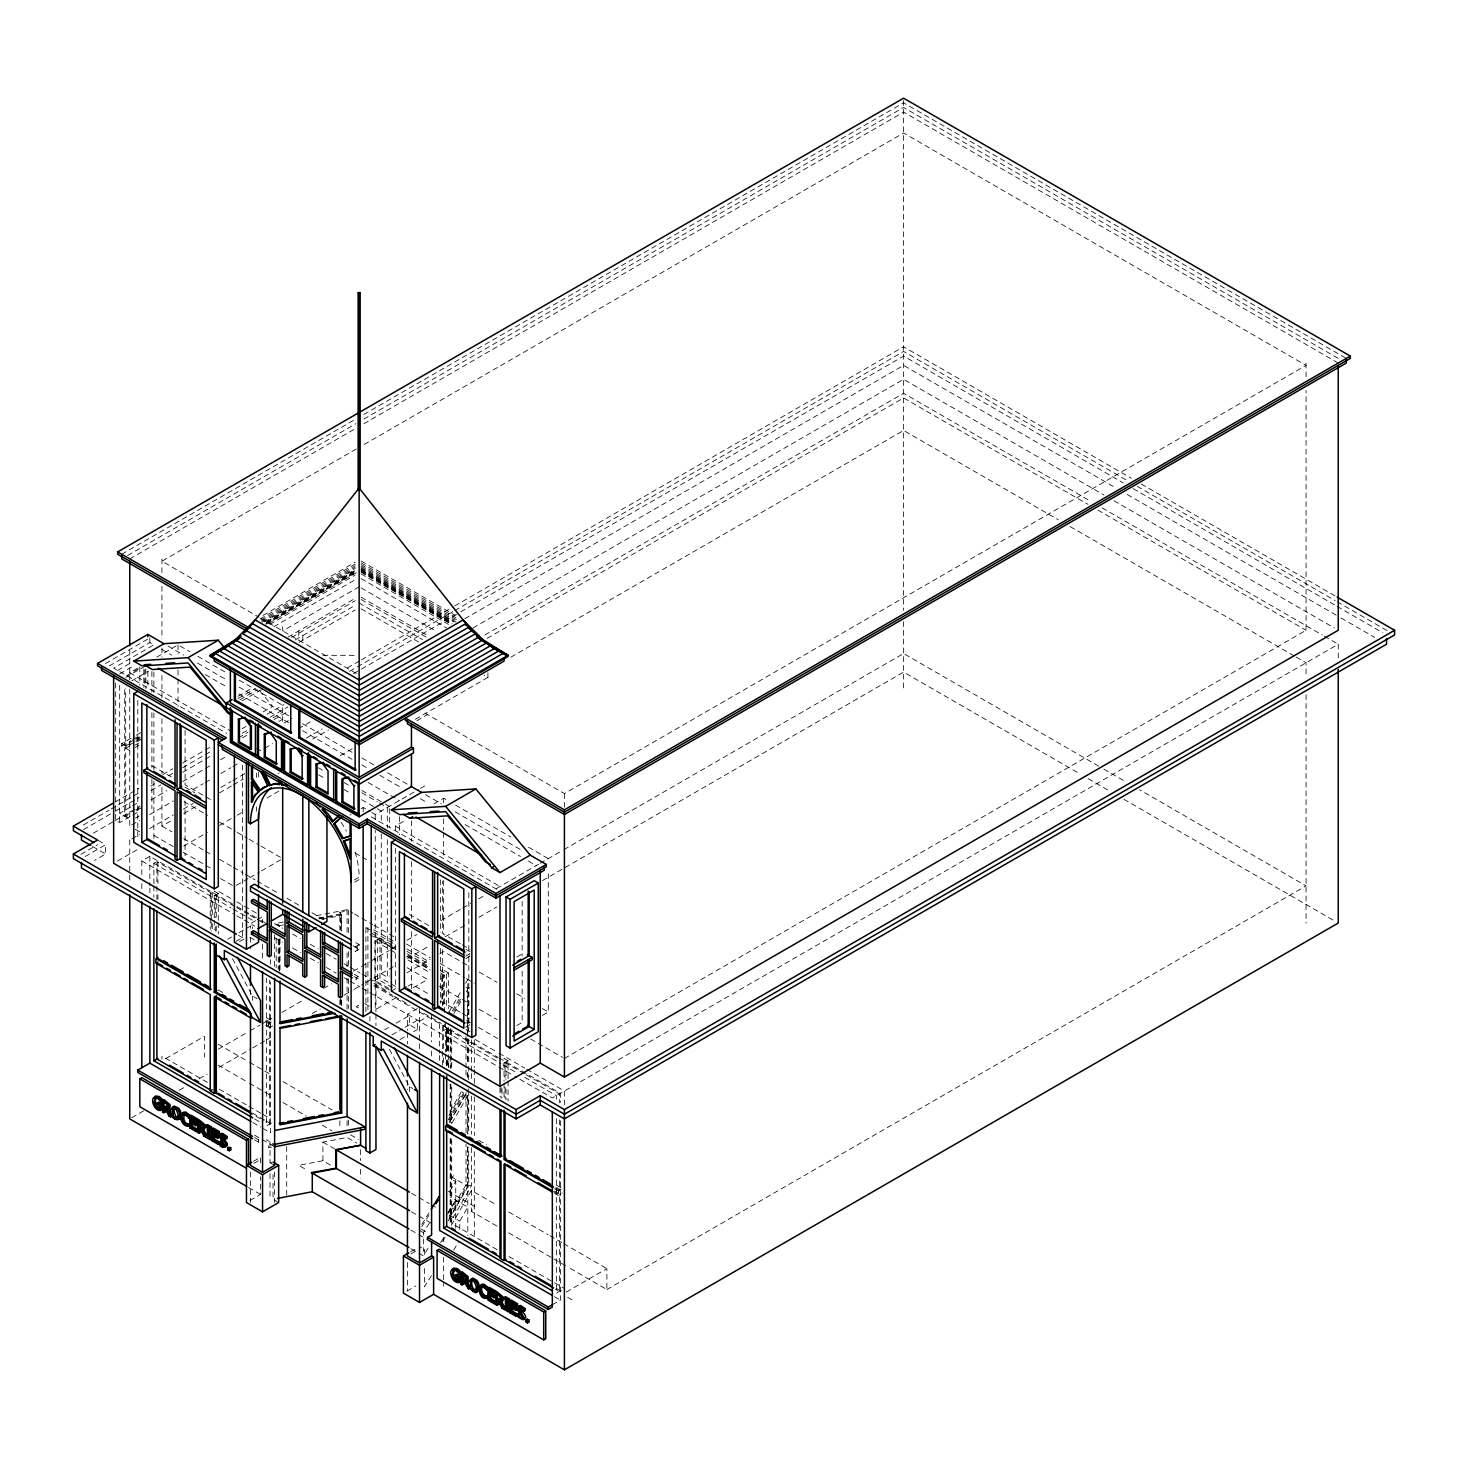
<?xml version="1.0" encoding="UTF-8"?>
<svg xmlns="http://www.w3.org/2000/svg" width="1468" height="1468" viewBox="0 0 1468 1468"><rect width="100%" height="100%" fill="white"/><g stroke="black" fill="none" stroke-linecap="round" stroke-linejoin="round"><path stroke-width="0.75" stroke-dasharray="5 3.75" d="M449.153 1011.782L460.126 992.772M465.613 983.266L467.815 979.468L467.815 1036.28M452.309 1010.957L460.31 997.121M453.667 1011.213L460.512 999.359M453.869 1013.452L460.713 1001.598M466.42 991.707L468.714 987.744L468.714 1030.352M450.034 1111.331L461.447 1091.568M449.098 1115.552L462.787 1091.825M448.162 1119.772L464.145 1092.082M449.098 1120.194L463.943 1094.504M449.3 1122.433L468.714 1088.834M465.705 1094.577L450.859 1120.286L450.859 1084.412M451.997 1122.965L467.98 1095.275L467.815 1133.993M425.555 1252.498L429.573 1245.525M447.685 1214.146L455.741 1200.2L447.098 1213.816M450.034 1212.421L466.017 1184.731L466.017 1144.379M449.098 1216.623L467.356 1184.988L467.356 1146.875M449.153 1218.587L467.815 1186.272L451.3 1176.73L451.3 1179.061L455.741 1181.612L449.74 1191.062M448.162 1220.844L468.714 1185.263L468.714 1147.132M471.411 1147.646L471.411 1185.777L450.859 1221.358L450.859 1138.397M451.3 1225.266L471.411 1190.42L496.936 1205.155M442.657 1241.451L445.666 1236.221M459.759 1229.377L459.759 1221.119L467.815 1207.173L450.236 1197.026M496.936 1226.074L471.411 1211.339L474.329 1206.292L448.401 1191.319M453.722 1250.167L458.75 1241.451M421.867 1224.294L428.931 1212.88M421.867 1226.606L428.931 1215.192M451.3 1179.061L453.465 1175.666M429.353 1223.174L423.353 1232.625L423.353 1251.213L424.435 1249.525L419.518 1246.681M440.62 1242.607L443.868 1237.506M431.445 1275.637L424.435 1286.702L424.435 1267.012M121.697 554.243L355.862 419.041M363.807 414.471L903.591 102.815L1346.303 358.412M127.643 555.454L355.862 423.702M363.807 419.114L903.591 107.458L1340.357 359.623M129.753 558.886L355.953 428.289M363.881 423.72L903.591 112.118L1338.247 363.055M356.284 449.024L161.939 561.216L259.12 617.312M364.211 444.437L903.591 133.019L1306.061 365.385L564.409 793.582L423.61 712.292M105.439 663.554L147.938 639.002M109.293 665.958L149.864 642.544L153.883 644.874L113.642 668.105L226.586 733.303M117.532 670.509L132.56 661.829M119.679 673.904L134.707 665.243M137.478 668.289L129.753 672.748L232.403 732.018M156.782 657.132L176.105 645.975M126.542 675.757L139.35 668.362M125.716 677.39L145.846 665.775L145.846 688.62M131.753 680.877L148.213 671.371M263.029 615.422L355.219 562.189M260.185 618.927L355.183 564.079M260.955 620.175L355.219 565.749M261.543 621.313L355.238 567.217M262.277 622.175L355.201 568.538M264.405 621.9L355.201 569.492M266.699 621.606L355.219 570.501M266.772 622.267L355.219 571.199M265.836 623.221L355.219 571.694M266.148 623.368L355.201 571.969M265.836 624.377L355.183 572.795M268.644 623.331L359.146 571.089M269.837 624.395L355.183 575.107M273.8 626.763L355.183 579.768M359.146 586.778L282.682 630.928L282.682 626.267M288.04 637.112L355.256 598.32M291.618 637.369L355.256 600.651M295.196 639.956L355.256 605.275M129.753 750.588L121.697 745.946L121.697 743.615L134.505 736.22M136.322 735.174L141.827 732M299.142 642.323L355.256 609.936M121.697 745.946L130.835 740.661M132.671 739.597L139.992 735.376M133.863 740.074L124.707 745.359L124.707 688.235M135.698 739.028L139.35 736.918M129.386 743.836L125.716 745.946L125.716 688.822M136.689 739.597L140.359 737.486M133.863 742.404L124.707 747.689L124.707 816.226L133.863 810.96M135.698 741.34L143.002 737.12M129.386 746.148L125.716 748.258L125.716 816.814L129.386 814.703M136.689 741.927L144.011 737.707M135.239 745.102L138.891 742.991M135.239 747.414L138.891 745.304M237.981 696.236L251.56 688.382M238.11 698.474L255.542 688.419M239.926 699.759L257.377 689.685M241.981 700.897L261.359 689.703M263.194 711.888L272.626 706.438L259.744 690.749M115.11 802.023L138.946 788.261M162.783 774.498L172.71 768.773M182.638 763.048L210.438 746.992M242.11 728.697L246.184 726.348M267.231 714.2L283.93 704.567M347.494 667.867L359.403 660.985M361.385 659.848L452.75 607.091M454.731 605.954L903.591 346.797L1131.277 478.256M83.327 825.016L109.146 810.116M111.128 808.96L138.946 792.922M150.855 786.041L154.837 783.747M168.728 775.71L172.71 773.416M182.638 767.691L210.438 751.634M242.22 733.284L248.184 729.853M270.02 717.228L287.893 706.915M349.476 671.371L355.421 667.922M357.421 666.784L452.75 611.734M454.731 610.596L903.591 351.439L1127.296 480.586M238.403 737.817L248.037 732.257M273.048 717.797L282.682 712.255M83.437 829.604L113.219 812.41M115.201 811.272L139.038 797.509M150.947 790.628L160.893 784.903M182.729 772.278L210.53 756.222M242.312 737.89L248.257 734.44M274.076 719.54L287.985 711.521M353.513 673.684L359.476 670.234M361.458 669.096L458.768 612.908M460.75 611.771L903.591 356.1L1123.295 482.935M130.652 806.996L119.679 813.327L130.028 819.309M132.487 805.932L139.809 801.711M278.865 721.43L282.682 719.228M93.365 833.163L113.219 821.713M115.201 820.557L140.066 806.207M150.947 799.913L166.838 790.757M182.729 781.582L210.53 765.525M220.457 759.8L226.421 756.35M284.003 723.1L291.948 718.513M464.714 618.762L903.591 365.385L1115.386 487.651M135.698 809.896L139.35 807.785M136.689 810.483L144.011 806.244M115.66 683.024L115.66 820.3L119.679 822.63L130.946 816.116M132.836 815.034L140.341 810.703M135.423 818.19L139.075 816.08M80.832 854.358L97.549 844.706M131.735 824.961L139.662 820.373M149.589 814.648L173.389 800.904M193.244 789.454L203.153 783.729M205.153 782.572L211.098 779.141M221.026 773.416L230.935 767.691M232.917 766.535L238.88 763.103M264.68 748.203L272.608 743.634M298.408 728.734L312.299 720.715M473.026 627.919L903.591 379.331L1104.064 495.065M85.162 856.486L105.604 844.706L105.604 853.991L94.447 860.431M131.735 838.907L139.662 834.319M149.589 828.594L173.389 814.85M183.317 809.125L193.244 803.4M221.026 787.343L230.935 781.618M232.917 780.481L244.826 773.599M306.335 738.092L322.208 728.935M484.917 634.983L903.591 393.277L1090.155 500.973M161.939 787.288L161.939 826.117L171.848 820.392M183.757 813.511L195.648 806.648M219.448 792.904L231.357 786.041M233.339 784.885L243.248 779.159M312.647 739.101L328.52 729.945M487.156 638.341L903.591 397.92L1087.971 504.368M117.477 861.074L138.561 848.908M278.131 773.526L279.122 772.939M141.827 874.598L141.827 860.964L149.864 856.321L235.669 905.866M153.883 883.718L153.883 863.294L157.92 860.964L157.92 883.387M183.647 846.119L207.447 832.374M219.338 825.493L235.21 816.336M237.192 815.199L243.137 811.749M266.937 798.023L278.847 791.142M340.319 755.653L352.228 748.772M510.901 657.169L903.591 430.454L1058.245 519.727M415.389 719.283L487.926 677.39L483.963 675.115M416.839 720.77L427.573 714.567M210.236 915.922L210.236 893.498L212.915 891.938M350.1 815.07L351.091 814.483M361.165 808.684L363.165 807.51L370.064 811.492M218.292 920.399L218.292 893.498L214.255 895.81L210.236 893.498M236.311 885.406L247.908 878.708M249.835 877.607L259.506 872.029M261.432 870.909L280.755 859.753M371.789 812.501L375.239 814.483L418.619 789.435M420.417 788.408L427.573 784.279M395.369 830.686L395.369 826.099L405.021 820.52M433.996 803.803L443.666 798.225L447.612 800.5M255.652 920.711L250.477 923.702L250.477 928.253M257.377 919.72L262.552 916.729L262.552 922.711M227.705 939.171L231.522 936.969M239.156 932.565L252.496 924.858L252.496 928.583M235.999 941.355L242.44 937.648L242.44 765.158M239.578 941.612L244.716 938.658M354.32 880.011L359.146 877.222A71.143 41.067 60 0 0 353.953 848.522M354.724 882.103L359.55 879.314M365.899 1011.819L365.899 927.592L367.899 926.436L367.899 1009.709M359.146 944.603L355.128 946.933L355.128 951.576L359.146 949.264L359.146 944.603L353.219 941.19M165.811 1058.556L204.419 1036.28L204.419 1057.18M388.616 988.349L374.946 980.459L374.946 940.951L379.973 938.052L379.973 977.56L395.589 986.569M218.31 1049.161L248.11 1031.949M250.092 1030.811L260.038 1025.068M262.02 1023.93L271.947 1018.186M281.874 1012.461L303.729 999.836M323.584 988.386L331.529 983.799M353.384 971.174L359.348 967.742M361.33 966.586L369.275 961.999M371.257 960.861L389.148 950.53M391.13 949.392L397.094 945.942M407.021 940.217L416.949 934.474M440.785 920.711L460.64 909.242M462.64 908.105L470.586 903.517M478.531 898.93L484.477 895.48M496.404 888.599L538.646 864.212M540.096 863.386L561.95 850.761M563.932 849.623L903.591 653.517L1101.862 767.984M271.268 1022.058L268.589 1023.618L268.589 1028.261L272.626 1025.93M358.137 976.55L356.137 977.725L356.137 980.037L358.137 978.881L358.137 976.55L354.192 974.293M131.735 1117.735L145.626 1109.716M179.353 1090.247L185.298 1086.815M199.189 1078.796L207.135 1074.209M219.044 1067.328L250.789 1048.996M252.771 1047.858L264.68 1040.977M266.662 1039.839L270.626 1037.546M312.299 1013.489L320.226 1008.901M344.044 995.157L351.971 990.57M353.971 989.432L363.881 983.707M365.862 982.551L371.826 979.119M373.808 977.982L395.773 965.283M407.535 958.494L429.372 945.906M445.244 936.731L465.081 925.28M478.972 917.261L496.826 906.949M542.463 880.598L903.591 672.105L1080.246 774.076M374.946 980.459L379.973 977.56M381.276 833.916L381.276 973.651L387.313 977.137L389.332 975.981M406.966 972.77L430.142 959.393M439.794 953.815L443.666 951.576L469.338 966.403M391.35 991.084L395.369 988.753L395.369 846.706M408.012 986.111L411.462 984.11L429.023 994.258M448.401 972.899L442.363 969.412L440.345 970.587L446.382 974.073L448.401 972.899L448.401 1008.589M465.796 956.219L469.815 953.906L465.925 951.649M396.213 997.561L375.239 1009.672L375.239 830.374M413.26 987.725L427.573 979.468L406.911 967.54M465.796 958.549L469.815 956.219L465.925 953.98M444.382 1012.535L444.382 975.229L440.345 977.56L442.363 978.716M384.671 1029.784L388.488 1027.582M396.103 1023.178L409.462 1015.489L409.462 1024.774L417.499 1029.417L417.499 1020.132L403.608 1028.15M516.846 956.971L524.149 952.75M391.938 1034.885L402.25 1028.94M419.518 1021.288L428.142 1016.315M399.975 1039.546L405.829 1036.169M413.609 1031.674L417.499 1029.417M271.415 1123.057L266.589 1125.846L266.589 978.294M448.492 1027.802L443.666 1030.591L500.992 1063.676M254.57 1137.516L258.533 1139.792L261.212 1138.25M254.57 1139.829L258.533 1142.122L262.552 1139.792L274.516 1146.691L268.479 1147.866L268.479 1145.535L274.516 1144.379L266.277 1139.627M465.503 1027.27L469.815 1024.774L465.925 1022.517M253.505 1161.28L260.552 1157.224L260.552 1165.977M253.927 1163.372L260.827 1159.371M516.663 1025.618L522.149 1022.444L522.149 969.889M542.499 1015.342L548.298 1012.002L548.298 870.084M249.982 1200.494L260.552 1194.401L260.552 1176.896M504.038 1063.107L508.056 1060.795L508.056 1078.723M564.409 1058.465L1306.061 630.267L1306.061 390.506M1338.247 657.921L1338.247 644.213L552.335 1097.972L514.717 1076.264M410.563 1251.837L415.939 1248.754M410.893 1253.984L416.068 1250.993M561.051 1189.355L558.372 1190.915L558.372 1195.558L561.051 1194.016M407.003 1291.088L415.939 1285.931M561.18 1290.354L556.354 1293.143L556.354 1118.341M566.336 1292.042L606.871 1268.627L606.871 1289.546L567.602 1266.866M552.335 1304.777L560.372 1300.116L560.372 1118.322M606.871 1289.546L1306.061 885.865L1139.517 789.729M283.416 922.014L274.626 923.702L282.572 928.29M316.336 915.665L347.072 909.756L353.017 913.188M276.168 924.583L278.223 924.198L280.021 927.299M339.879 930.272L339.879 912.325L348.613 910.637L348.613 933.409M279.122 925.739L283.526 924.895M318.758 918.124L340.778 913.885L340.778 929.574M319.217 918.895L341.218 914.656L341.218 930.363M321.859 919.262L328.465 917.977M330.667 917.555L341.677 915.445L341.677 931.134M330.373 1165.005L322.923 1160.711L322.923 1142.122L347.072 1137.48L356.706 1143.04M270.02 1141.774L270.02 1162.693L273.03 1162.105M322.923 1160.711L298.775 1165.353L307.748 1170.528M322.923 655.315L356.889 655.315M466.017 987.23L469.613 987.927M466.017 1184.731L471.411 1185.777M1141.187 483.963L1335.201 595.99M1137.186 486.312L1335.146 600.596M1337.128 601.733L1388.6 631.46M1133.204 488.642L1335.091 605.201M1337.073 606.357L1382.599 632.635M1127.259 494.514L1339.055 616.799M1341.018 617.936L1374.672 637.351M1113.973 500.79L1334.284 627.974M1102.064 507.855L1322.374 635.057M1324.356 636.194L1338.247 644.213M1097.899 510.093L1306.061 630.267M1070.135 526.59L1294.17 655.939M1296.152 657.077L1306.061 662.802L1306.061 676.454M1103.844 769.122L1125.644 781.71M1088.173 778.664L1110.01 791.27M1123.901 799.289L1334.284 920.766M361.11 561.051L455.263 615.422M361.128 562.941L456.126 617.789M361.11 564.611L457.337 620.175M361.091 566.079L454.805 620.193M361.128 567.382L456.016 622.175M361.128 568.355L453.887 621.9M361.11 569.364L451.594 621.606M361.11 570.061L451.52 622.267M361.128 570.501L451.557 622.781M361.128 570.813L452.144 623.368M361.128 571.658L450.474 623.239M361.11 572.226L449.648 623.331M361.128 573.951L448.456 624.395M361.128 578.631L446.474 627.9M361.128 587.916L436.418 631.387M361.128 597.219L428.491 636.103M361.128 599.531L426.509 637.296M359.146 603.036L422.545 639.644M361.128 608.835L418.527 641.975M261.102 618.468L356.229 673.39M180.013 646.012L189.886 651.7M197.776 656.269L227.393 673.372M239.247 680.198L282.682 705.282L282.682 723.761M455.502 805.07L510.791 836.98M528.553 847.238L548.298 858.633M167.903 645.993L183.702 655.113M197.538 663.096L227.173 680.198M239.027 687.042L288.627 715.687M302.5 723.687L352.026 752.295M361.935 758.002L373.826 764.865M387.699 772.884L411.462 786.609M425.481 794.702L441.281 803.822M455.117 811.804L522.296 850.596M161.792 649.425L171.683 655.132M205.3 674.546L227.045 687.097M238.899 693.942L288.627 722.66M302.5 730.66L352.026 759.25M361.935 764.975L367.881 768.406M379.772 775.269L401.553 787.857M420.417 798.739L427.573 802.868M465.136 824.557L520.479 856.523M528.388 861.074L536.297 865.643M368.064 782.462L399.388 800.555M361.807 790.463L383.442 802.959M385.405 804.079L389.332 806.354M318.519 767.801L322.465 770.076M344.081 782.554L349.971 785.949M361.77 792.757L377.496 801.84M379.46 802.978L387.313 807.51L387.313 828.154M318.629 774.829L324.501 778.224M344.081 789.527L349.953 792.922M361.697 799.693L375.404 807.62M377.368 808.74L381.276 810.997L381.276 822.465M395.369 826.099L500.001 886.525M256.515 748.258L262.442 751.689M371.221 816.814L498.019 890.03M355.128 853L360.486 856.101M362.284 857.129L369.441 861.257M121.697 743.615L129.753 748.258M151.883 765.69L173.316 778.077M210.419 799.491L185.078 784.866L185.078 730.018M409.462 914.399L428.95 925.666M460.2 943.704L442.657 933.575L442.657 881.02M462.145 944.823L469.944 949.337M185.078 787.178L194.822 792.812M466.053 949.392L469.944 951.649M183.959 801.638L207.649 815.327M219.503 822.153L235.302 831.273M237.266 832.429L247.138 838.118M249.12 839.256L258.992 844.962M260.955 846.1L280.7 857.495M479.192 972.091L496.973 982.349M516.718 993.763L524.608 998.313M542.371 1008.571L548.298 1012.002M354.504 914.05L372.799 924.62M374.138 925.39L395.754 937.869M406.452 944.034L430.197 957.76M440.106 963.467L464.494 977.56M466.457 978.697L474.329 983.23M373.789 929.831L393.387 941.135M407.095 949.062L428.656 961.503M365.899 927.592L393.332 943.429M407.04 951.356L428.601 963.797M371.936 933.409L395.589 947.062M407.15 953.741L428.766 966.219M440.473 972.972L444.382 975.229M374.835 936.254L392.451 946.401M408.104 955.448L429.61 967.871M369.918 934.566L389.497 945.869M391.461 947.007L397.333 950.383M407.113 956.035L428.656 968.476M393.075 948.511L377.459 939.502L377.459 979.009L393.075 988.019M406.728 956.402L430.161 969.926M374.946 940.951L388.616 948.842M390.561 949.961L396.415 953.356M408.122 960.109L429.592 972.495M161.939 826.117L171.848 831.824M183.757 838.705L203.593 850.155M205.575 851.293L211.52 854.725M219.448 859.312L231.357 866.175M233.339 867.331L243.248 873.056M245.229 874.194L255.157 879.919M257.139 881.057L278.938 893.663M286.884 898.232L298.775 905.114M311.932 912.692L326.942 921.372M439.464 986.331L469.209 1003.506M479.119 1009.232L496.973 1019.544M530.682 1038.995L562.409 1057.327M353.219 945.832L359.146 949.264M153.883 835.402L173.407 846.669M183.17 852.302L210.475 868.065M440.73 1001.011L460.255 1012.278M462.2 1013.397L469.999 1017.911M135.313 829.328L139.625 831.806M220.567 878.543L234.385 886.525M466.439 1020.499L470.384 1022.774M478.293 1027.343L500.001 1039.876M466.035 1029.563L469.962 1031.82M218.952 891.553L234.807 900.71M236.788 901.847L258.588 914.436M292.499 934.015L300.426 938.602M310.354 944.328L318.299 948.915M326.226 953.484L336.154 959.228M344.099 963.797L348.063 966.091M350.045 967.247L359.972 972.972M361.954 974.11L367.918 977.56M369.899 978.697L389.736 990.166M475.192 1039.491L497.01 1052.079M498.992 1053.235L524.755 1068.098M526.737 1069.255L564.409 1090.999L564.409 1104.707M218.292 893.498L214.255 891.168L214.255 918.234M373.9 983.34L389.552 992.368M508.056 1060.795L504.038 1058.465L504.038 1081.054M374.835 985.046L392.47 995.212M394.415 996.35L410.086 1005.396M423.793 1013.305L441.409 1023.471M236.954 906.6L258.955 919.298M260.717 920.308L268.626 924.877M373.9 985.652L498.147 1057.382M499.01 1057.896L560.372 1093.311L560.372 1102.413M234.678 906.435L215.264 895.241L215.264 917.665M236.605 907.554L248.257 914.289M250.202 915.408L263.781 923.244M497.138 1057.969L446.676 1028.848L446.676 1051.271M524.443 1073.732L505.047 1062.538L505.047 1078.228M526.388 1074.851L559.363 1093.899L559.363 1102.872M354.192 976.605L358.137 978.881M153.883 863.294L230.99 907.793M232.972 908.949L254.716 921.5M502.974 1064.832L516.809 1072.814M524.718 1077.384L556.354 1095.642L556.354 1100.193M141.827 860.964L234.843 914.674M236.825 915.812L254.643 926.106M274.626 937.648L282.572 942.217M292.499 947.961L300.426 952.53M310.354 958.274L318.299 962.843M326.226 967.43L336.154 973.156M344.099 977.743L348.063 980.037M350.045 981.175L359.972 986.918M361.954 988.056L367.918 991.506M369.899 992.643L496.9 1065.97M498.881 1067.108L512.736 1075.108M98.172 840.412L105.604 844.706M92.594 846.486L105.604 853.991M249.909 937.3L255.083 940.291M364.89 1003.69L371.789 1007.672M238.477 935.355L242.44 937.648M232.458 958.622L252.496 996.038L257.322 998.827M389.424 1049.235L409.462 1086.65L412.673 1088.522M218.292 989.927L224.109 993.285M266.791 1017.93L270.681 1020.168M478.807 1140.324L486.569 1144.82M556.574 1185.226L562.391 1188.585M266.717 1020.205L270.607 1022.444M556.5 1187.502L560.372 1189.759M265.726 1020.792L269.598 1023.031L269.598 980.422M555.491 1188.089L559.363 1190.328L559.363 1118.561M266.791 1022.572L270.681 1024.811M554.482 1188.676L562.391 1193.227M266.717 1024.866L270.607 1027.105M554.555 1191.043L560.372 1194.401M265.726 1025.435L269.598 1027.673L269.598 1124.103L265.726 1121.864M553.546 1191.612L559.363 1194.97L559.363 1291.4L555.491 1289.161M554.482 1193.319L558.372 1195.558M218.163 1044.207L247.597 1061.217M249.56 1062.337L271.158 1074.815M282.939 1081.604L332.025 1109.955M508.717 1211.962L547.968 1234.625M549.931 1235.762L561.712 1242.57M563.675 1243.69L606.871 1268.627M350.558 1134.837L358.375 1139.351M218.163 1065.126L247.597 1082.118M249.56 1083.256L271.158 1095.715M282.939 1102.523L306.5 1116.12M322.208 1125.185L332.025 1130.855M508.717 1232.863L551.895 1257.801M553.858 1258.938L565.639 1265.746M322.923 1142.122L335.952 1149.646M411.517 1193.264L429.317 1203.54M431.298 1204.678L437.225 1208.109M449.41 1215.137L459.759 1221.119M207.41 1082.393L161.939 1056.153L161.939 1059.235M219.282 1089.238L246.954 1105.22M248.936 1106.377L260.79 1113.221M262.772 1114.359L270.681 1118.928M497.175 1249.69L451.704 1223.45L451.704 1137.168M509.047 1256.553L552.537 1281.656M554.519 1282.793L564.409 1288.5M252.533 1113.093L264.791 1120.176M266.314 1121.057L272.222 1124.47M556.5 1288.592L562.428 1292.005M256.019 1116.267L263.781 1120.745M567.621 1297.327L572.447 1300.116M254.716 1119.001L260.643 1122.433M411.517 1211.852L433.262 1224.404M252.79 1122.543L260.717 1127.112M262.68 1128.25L270.607 1132.819L270.607 982.092M554.445 1296.684L560.372 1300.116M421.243 1229.083L428.142 1233.065M254.643 1135.223L260.57 1138.654M419.518 1230.423L426.637 1234.533M410.856 1230.074L416.784 1233.487M418.747 1234.625L426.637 1239.175M270.02 1162.693L274.626 1165.353M410.856 1248.662L416.784 1252.076M418.747 1253.213L424.656 1256.626M278.663 1202.531L273.03 1199.283L273.03 1173.042M248.661 1187.539L260.552 1194.401M339.879 912.325L341.677 915.445M1306.061 363.055L1306.061 379.074M1306.061 694.676L1306.061 923.042M903.591 100.485L903.591 610.394M903.591 621.643L903.591 690.694M564.409 793.582L564.409 807.272M522.149 901.315L522.149 956.163M508.056 1080.98L508.056 1101.165M506.038 1061.951L506.038 1079.898M506.038 1088.871L506.038 1100.082M505.047 1087.201L505.047 1098.413M504.038 1083.127L504.038 1096.761M502.019 1088.779L502.019 1097.752M501.01 1087.127L501.01 1098.339M500.001 1087.696L500.001 1096.669M487.926 672.748L487.926 679.721M474.329 1040.133L474.329 1067.438M474.329 1069.713L474.329 1083.384M474.329 1097.036L474.329 1135.737M474.329 1151.664L474.329 1236.9M471.411 1039.839L471.411 1071.236M471.411 1073.493L471.411 1080.209M471.411 1096.082L471.411 1134.195M471.411 1190.42L471.411 1211.339M468.824 892.801L468.824 954.475M468.824 956.806L468.824 1025.361M468.714 1039.326L468.714 1063.988M468.714 1066.245L468.714 1079.696M468.714 1091.073L468.714 1133.681M467.815 1038.555L467.815 1063.548M467.815 1072.631L467.815 1077.182M467.815 1147.627L467.815 1235.616M467.356 987.487L467.356 1036.83M467.356 1039.069L467.356 1063.731M467.356 1072.704L467.356 1077.2M467.356 1095.293L467.356 1133.424M466.017 1036.573L466.017 1067.97M466.017 1070.209L466.017 1076.925M466.017 1092.798L466.017 1133.149M455.741 1179.299L455.741 1228.643M451.704 1030.481L451.704 1059.988M451.704 1062.263L451.704 1069.071M451.704 1087.237L451.704 1123.552M450.859 1028.352L450.859 1068.704M450.181 1029.6L450.181 1054.575M450.181 1056.85L450.181 1068.209M450.181 1084.1L450.181 1122.726M450.181 1138.618L450.181 1224.936M448.401 1028.609L448.401 1067.64M448.162 1027.82L448.162 1052.501M448.162 1061.456L448.162 1068.19M447.685 1028.261L447.685 1050.684M447.685 1059.657L447.685 1066.392M446.804 1027.563L446.804 1052.226M446.804 1061.199L446.804 1065.695M446.676 1060.245L446.676 1066.961M446.382 974.073L446.382 1008.204M446.382 1028.701L446.382 1051.455M446.382 1060.557L446.382 1065.107M445.465 1022.811L445.465 1051.969M445.465 1054.207L445.465 1063.181M444.382 1024.022L444.382 1026.352M443.666 798.225L443.666 802.794M443.666 818.814L443.666 830.264M443.666 832.558L443.666 857.734M443.666 880.616L443.666 933.263M443.666 1025.838L443.666 1048.739M443.666 1057.657L443.666 1064.63M443.666 1237.102L443.666 1241.561M443.666 1257.177L443.666 1286.188M443.373 1004.644L443.373 975.816L441.354 974.642L442.363 969.412M442.657 949.612L442.657 1004.442M442.363 976.385L442.363 1005.965M442.363 1026.444L442.363 1049.198M442.363 1051.473L442.363 1065.126M441.868 976.679L441.868 1003.011M440.639 879.864L440.639 932.419M440.62 948.456L440.62 1003.268M439.629 1023.618L439.629 1053.162M439.629 1055.437L439.629 1062.245M431.592 1014.315L431.592 1041.895M431.592 1050.978L431.592 1057.804M424.435 1249.525L424.435 1256.076M419.518 1048.647L419.518 1007.342L407.443 1014.315L407.443 1030.279M411.462 820.814L411.462 841.237M411.462 861.661L411.462 918.399M411.462 931.538L411.462 988.753M409.462 1086.65L409.462 1093.183M407.443 1032.554L407.443 1043.95M407.443 1080.43L407.443 1089.55M407.443 1262.535L407.443 1290.959M399.388 816.575L399.388 834.907M389.332 808.648L389.332 826.979M387.313 839.604L387.313 977.137M375.955 982.202L375.955 1012.002M375.955 1014.278L375.955 1025.747M375.239 814.483L375.239 821.291M369.918 1016.48L369.918 1021.031M363.165 807.51L363.165 812.061M360.577 1149.646L360.577 1160.582M360.577 1169.317L360.577 1178.07M357.128 945.777L357.128 950.42M348.613 951.613L348.613 967.559M348.613 978.936L348.613 1008.516M348.613 1120.047L348.613 1126.892M347.072 909.756L347.072 934.749M347.072 952.934L347.072 966.568M347.072 977.927L347.072 1009.745M347.072 1120.745L347.072 1127.02M341.677 1000.662L341.677 1009.635M341.218 999.873L341.218 1008.846M340.778 999.102L340.778 1008.076M339.879 999.781L339.879 1008.755M339.879 1120.763L339.879 1129.112M302.793 635.571L302.793 640.213M298.775 630.928L298.775 640.213M286.7 1146.49L286.7 1195.558M280.021 938.511L280.021 969.908M279.581 939.979L279.581 971.376M279.122 939.208L279.122 970.605M278.223 939.887L278.223 969.045M276.168 938.217L276.168 967.742M274.626 935.043L274.626 967.192M274.626 1171.923L274.626 1202.531M270.607 959.668L270.607 964.146M270.02 1173.629L270.02 1199.87M262.552 944.309L262.552 960.311M258.533 772.076L258.533 778.884M258.533 1139.792L258.533 1142.122M256.515 772.994L256.515 777.49M256.515 806.739L256.515 811.235M252.496 996.038L252.496 1000.387M250.477 937.373L250.477 948.768M250.477 989.817L250.477 996.644M250.477 1171.923L250.477 1202.531M218.292 922.638L218.292 933.85M216.273 894.654L216.273 917.078M216.273 926.051L216.273 932.786M215.264 926.638L215.264 931.116M214.255 920.326L214.255 929.446M212.254 892.324L212.254 914.747M212.254 923.721L212.254 930.455M211.245 919.83L211.245 892.911L156.911 861.551L156.911 883.975M211.245 922.069L211.245 931.042M210.236 918.161L210.236 929.372M185.078 800.904L185.078 855.734M178.032 644.874L178.032 654.031M178.032 670.05L178.032 676.913M178.032 679.207L178.032 706.659M161.939 558.886L161.939 574.924M161.939 586.338L161.939 638.855M161.939 647.994L161.939 657.132M161.939 675.39L161.939 698.236M161.939 718.788L161.939 773.581M157.92 894.599L157.92 899.077M156.911 886.213L156.911 899.664M153.883 672.105L153.883 692.529M153.883 712.953L153.883 769.691M153.883 781.049L153.883 840.045M153.883 885.993L153.883 897.333M151.883 671.555L151.883 692.125M151.883 712.696L151.883 767.544M151.883 778.976L151.883 808.684M149.864 637.901L149.864 642.544M149.864 856.321L149.864 885.865M149.864 888.122L149.864 892.672M147.846 671.371L147.846 687.391M144.837 669.775L144.837 685.758M143.827 669.041L143.827 687.354M141.827 883.681L141.827 890.507M139.809 666.857L139.809 685.152M137.79 700.493L137.79 840.045M129.753 650.251L129.753 679.941M129.753 689.079L129.753 826.117M129.753 840.045L129.753 883.479M119.679 685.336L119.679 822.63M341.182 822.355A71.143 41.067 60 0 1 346.411 831.237M358.137 1005.598L356.137 1006.773L358.137 1007.929L360.155 1006.773L358.137 1005.598"/><path stroke-width="1.5" d="M470.31 1282.335L470.384 1280.995M219.136 1136.214L219.668 1134.636A4.606 2.661 60 0 1 221.209 1134.269L225.613 1137.333C229.081 1141.865 213.649 1129.773 223.98 1141.315C229.815 1146.361 221.98 1150.417 219.062 1144.104L219.062 1142.141L222.329 1145.554L224.457 1145.627L219.136 1136.214L214.438 1133.333L213.025 1134.158L213.025 1130.91L218.071 1133.828L219.466 1131.608L213.08 1127.919L211.667 1128.727L211.667 1140.544L218.071 1144.251L219.466 1142.031L214.438 1139.131L213.025 1139.939L213.025 1135.553L217.723 1138.269L219.136 1136.049L217.723 1136.856L213.025 1134.158M220.53 1135.388L221.081 1133.81A4.606 2.661 60 0 1 222.604 1133.461L227.026 1136.526L227.026 1138.397L225.522 1139.15M518.663 1307.511L519.213 1305.933A4.606 2.661 60 0 1 520.736 1305.566L525.159 1308.649L525.159 1310.52L523.636 1311.273C509.157 1299.052 535.747 1329.586 517.176 1316.227C515.598 1311.108 523.764 1322.815 522.424 1315.695C520.479 1313.144 515.672 1310.52 517.8 1306.74A4.606 2.661 60 0 1 519.323 1306.392L523.746 1309.456L523.746 1311.328M477.889 1287.821L477.1 1289.822M222.108 1135.37C221.484 1139.205 231.724 1144.178 225.375 1146.783M172.27 1108.872L174.068 1106.065L178.582 1108.175A5.542 3.211 60 0 1 180.527 1111.349L181.243 1115.441M182.234 1114.634L183.427 1112.212L185.757 1112.047L189.904 1115.331L189.904 1117.221C187.519 1117.974 181.225 1110.175 182.215 1118.781C181.335 1125.314 189.867 1123.387 189.904 1125.571C185.005 1128.397 180.307 1121.313 180.729 1116.799M480.348 1286.757L481.541 1284.335L483.889 1284.151L488.037 1287.454L488.037 1289.344C485.798 1290.996 480.458 1282.096 480.275 1289.73C479.779 1293.712 484.073 1299.07 488.037 1295.804L488.037 1297.675C477.21 1302.978 476.127 1275.912 486.624 1288.262L486.624 1290.152M154.14 1098.431L155.388 1096.009L158.929 1096.449A9.285 5.358 60 0 1 161.59 1098.633L162.269 1101.294L160.746 1102.028C154.25 1090.816 150.782 1108.248 159.553 1108.964L160.966 1108.138C156.232 1108.046 152.672 1098.046 158.067 1097.385M452.254 1270.554L453.502 1268.132L457.043 1268.554A9.285 5.358 60 0 1 459.723 1270.756L460.401 1273.417L458.878 1274.151C452.383 1262.92 448.896 1280.371 457.686 1281.087L459.099 1280.261C454.529 1279.839 451.135 1271.563 455.557 1269.38A9.285 5.358 60 0 1 458.31 1271.563L458.989 1274.224M259.212 791.399L255.597 794.775L251.487 802.189L254.588 795.344L259.212 791.399L256.973 788.132M479.045 1289.987L476.66 1291.767L472.182 1288.665M431.28 1209.063L439.538 1195.759M435.996 1203.778L438.345 1199.98M247.285 629.974L359.146 488.018L471.008 629.974M479.1 638.672L508.056 655.315L359.146 741.285L210.236 655.315L235.229 639.773L255.193 619.955L359.146 679.959L463.099 619.955L483.064 639.773L508.056 655.315L508.056 656.49L359.146 742.459L210.236 656.49L210.236 655.315L239.192 638.672M471.008 1279.087L472.971 1278.133L476.715 1280.298A5.542 3.211 60 0 1 478.641 1283.472L479.284 1286.133M332.19 821.786L333.199 821.218L328.465 814.3L322.96 808.483L321.969 809.07L332.19 821.786L338.668 815.786M333.199 821.218L338.062 816.703M350.1 821.383L350.1 836.136L342.136 838.595L333.786 824.135L341.457 817.015M333.786 824.135L342.466 816.428M225.173 648.104L241.119 635.993M358.137 292.829L360.155 292.829L360.155 489.303L359.146 489.872L358.137 489.303L358.137 292.829L360.155 292.829M247.211 629.038L117.679 554.243L117.679 551.913L903.591 98.172L1350.321 356.082L1350.321 358.412L564.409 812.171L405.425 720.384L405.425 718.054L564.409 809.841L1350.321 356.082M358.137 489.303L360.155 489.303M224.347 738.991L97.549 665.775L97.549 663.463L147.846 634.415L163.957 643.7L218.292 640.213L225.43 648.929M231.265 715.577L188.106 662.967L142.047 665.921L133.772 661.132L163.957 643.7M133.772 661.132L188.106 657.646L218.292 640.213M133.772 693.667L214.255 740.129L218.292 737.817L218.292 886.525L214.255 888.837L133.772 842.375L133.772 693.667L137.79 691.336M246.459 631.313L242.514 633.589L359.146 700.933L475.779 633.589L471.834 631.313M239.174 637.497L235.229 639.773L359.146 711.319L483.064 639.773L477.155 636.36M239.247 638.14L231.393 642.69L359.146 716.439L486.899 642.69L477.082 637.02M237.064 640.176L214.695 653.058L359.146 736.459L503.597 653.058L483.192 641.314M210.236 656.49L218.181 651.902M222.145 649.608L226.127 647.315M230.366 667.738L230.366 702.952L359.146 777.306L411.462 747.102L413.481 748.258L413.481 752.919L359.146 784.279L226.329 707.594L226.329 702.952L232.164 699.594M234.385 700.64L235.394 700.053L291.728 732.587L290.737 733.156L234.385 700.64L234.385 672.436M181.867 857.587L177.041 860.376L175.022 859.22L175.022 790.665L143.827 772.663L143.827 770.333L147.846 768.021M251.413 748.808L250.404 749.377L238.403 742.459L238.403 719.228L239.412 718.641L239.412 741.872L251.413 748.808L251.413 725.559M238.403 719.228L245.413 717.448L241.413 718.237M93.824 842.559L73.4 830.76L73.4 826.117L113.128 803.179M231.357 741.872L232.366 741.303L256.441 755.194L255.432 755.763L231.357 741.872L231.357 709.338M238.403 742.459L239.412 741.872M264.295 734.165L271.286 732.404L264.295 734.165L264.295 757.396L276.278 764.314L276.278 741.083L270.277 732.972M177.041 723.247L177.041 789.509L181.867 786.72M466.035 623.496L359.146 685.207L252.257 623.496M1337.183 597.127L1394.6 630.267L1394.6 634.928L564.409 1114.23L540.261 1100.284L516.112 1114.23L73.4 858.633L73.4 853.991L97.549 840.045L73.4 826.117M261.139 726.532L257.451 724.403L257.451 756.938L258.46 756.35L282.517 770.241L282.517 739.89M264.295 757.396L265.286 756.809L277.287 763.745M298.775 737.817L299.784 737.23L356.137 769.764L355.128 770.333L298.775 737.817L298.775 709.613M290.169 749.102L291.178 748.515L291.178 771.764L303.16 778.682L302.151 779.269L290.169 772.333L290.169 749.102L296.169 747.909L302.151 756.02L302.151 779.269M141.827 842.375L206.217 879.552L206.217 740.129L141.827 702.952L141.827 842.375L147.846 838.889L159.553 845.641M261.176 772.26L267.8 786.022L263.066 787.49L259.432 790.848L251.487 779.214L252.496 778.627L252.496 765.984M251.487 802.189L251.487 782.15L252.496 781.563L252.496 801.62M490.881 645.48L359.146 721.54L227.412 645.48M302.151 756.02L303.16 755.451M257.451 756.938L281.507 770.828L282.517 770.241M495.01 648.14L359.146 726.568L223.283 648.14M283.526 739.45L283.526 771.984L284.535 771.416L308.592 785.307L308.592 752.772M499.248 650.673L359.146 731.559L219.044 650.673M290.169 772.333L291.178 771.764M262.772 771.764L269.396 785.527L275.122 783.49L278.792 783.857M316.042 764.039L322.043 762.865L328.043 770.975L328.043 794.206L316.042 787.27L316.042 764.039L321.052 762.663M280.351 781.049L281.471 784.811L282.48 784.224M283.526 771.984L307.583 785.875L308.592 785.307M309.601 754.515L309.601 787.05L310.61 786.463L334.686 800.354M248.477 761.91L248.477 822.612L250.477 823.787L258.533 819.144A71.143 41.067 60 0 1 271.47 787.71M316.042 787.27L317.051 786.701L327.327 792.628M347.916 777.801L348.925 777.214L342.925 778.407L342.925 801.638L354.926 808.556L353.916 809.143L341.916 802.225L341.916 778.976L347.916 777.801L353.916 785.912L353.916 809.143M226.329 702.952L359.146 779.636L413.481 748.258M353.916 785.912L354.926 785.325M335.677 802.097L336.686 801.528L359.146 814.483L358.137 815.07L335.677 802.097L335.677 769.581M341.916 802.225L342.925 801.638M230.366 707.594L230.366 742.459L359.146 816.814L411.462 786.609L421.536 792.408L475.852 788.922L530.187 855.147L546.298 864.45L546.298 866.762L495.982 895.81L367.202 821.456L359.146 826.099L218.292 744.771M351.182 949.301L250.477 891.168L250.477 886.525L254.514 884.195L351.256 940.052M97.549 663.463L226.329 737.817L218.292 742.459L359.146 823.787L367.202 819.126L495.982 893.48L546.298 864.45M222.31 744.771L222.31 749.432L359.146 828.429L367.202 823.787L495.982 898.141L544.279 870.249L544.279 867.148M530.187 855.147L500.001 872.579L491.725 867.79L445.666 811.676L399.626 814.63L391.35 809.841L421.536 792.408M342.136 838.595L351.091 835.567M343.365 841.146L350.1 839.072L350.1 859.129L343.365 841.146L349.421 839.017M271.268 930.951L271.268 955.448L269.268 956.622L267.249 955.448L267.249 943.263L251.487 934.162L251.487 931.831L267.249 940.933L267.249 911.885L251.487 902.783L251.487 900.453L253.505 899.297L267.286 907.261M156.911 910.876L156.911 957.98L157.92 957.393M157.92 962.035L156.911 962.623L156.911 1059.052L211.245 1090.412L212.254 1089.843M403.296 814.428L409.939 818.245L412.618 816.703M391.35 809.841L445.666 806.354L475.852 788.922M391.35 842.375L471.834 888.837L475.852 886.525L475.852 1035.234L471.834 1037.546L391.35 991.084L391.35 842.375L395.369 840.045M251.487 931.831L253.505 930.675L267.286 938.639M257.891 928.712L267.433 923.207M271.25 921.005L282.682 914.399L302.977 926.125M251.487 934.162L253.505 932.987M269.268 900.857L269.268 927.574L271.268 926.4L285.067 934.364M269.268 956.622L269.268 929.886L271.268 928.73M287.031 911.114L287.031 923.317L289.049 922.143L302.848 930.106M216.273 955.062L224.329 959.723L226.329 958.549L260.552 1022.444L252.496 1017.801L219.356 955.907M234.385 756.185L234.385 942.291L246.459 949.264L258.533 942.291L258.533 894.618M305.821 930.088L308.831 931.831L316.079 927.648M321.51 924.51L326.942 921.372L326.942 815.988M214.255 942.915L214.255 992.24L216.952 990.698M287.031 952.347L302.793 961.448L302.793 934.731L287.031 925.629L287.031 952.347L289.049 951.191L302.848 959.155M304.812 921.372L304.812 948.089L306.83 946.933L320.611 954.897M322.593 931.63L322.593 943.832L324.593 942.676L338.392 950.64M269.268 929.886L285.031 938.988L285.031 965.724L287.031 966.88L289.049 965.724L289.049 955.558M252.588 1138.691L137.79 1072.411L137.79 1070.08L149.864 1063.126L250.808 1121.405M153.883 908.692L153.883 1060.795L157.92 1058.465M439.446 1006.296L434.601 1009.085L432.565 1007.91L432.565 939.392L401.406 921.409L401.406 919.041L405.425 916.729L409.333 918.968M491.725 867.79L493.725 866.634M287.031 966.88L287.031 954.677L302.793 963.779L302.793 975.981L304.812 977.137L306.83 975.981L306.83 951.484M322.593 972.88L338.356 981.982L338.356 955.264L322.593 946.163L322.593 972.88L324.593 971.724L338.392 979.688M246.459 1168.271L139.809 1106.707L139.809 1078.815L141.827 1077.659L248.477 1139.241L248.477 1164.968M340.374 941.905L340.374 968.623L342.374 967.467L352.228 973.156M304.812 977.137L304.812 950.42L320.575 959.521L320.575 986.239L322.593 987.395L324.593 986.239L324.593 976.073M434.601 871.955L434.601 938.217L439.446 935.428M506.038 896.966L534.224 880.708L538.242 883.039L538.242 1031.747L510.075 1048.005L506.038 1045.693L506.038 896.966L510.075 899.297L538.242 883.039M160.874 1102.101L162.269 1099.385M160.966 1105.092L159.553 1105.899L157.204 1103.165L158.599 1102.34L162.324 1104.486L162.324 1109.643C154.635 1114.652 147.571 1094.21 157.516 1097.257A9.285 5.358 60 0 1 160.177 1099.44L160.874 1100.211M322.593 987.395L322.593 975.211L338.356 984.312L338.356 996.497L340.374 997.671L342.374 996.497L342.374 972.018M163.976 1113.019L163.976 1108.322L165.389 1107.514L165.389 1112.212L162.618 1112.23L162.618 1100.413L164.031 1099.605L170.123 1104.78L169.866 1108.358L166.912 1109.569L170.545 1116.818L171.958 1115.992L168.306 1108.744M157.204 1103.165L160.911 1105.294L162.324 1104.486M163.976 1107.019C168.71 1111.239 168.288 1102.67 163.976 1102.541L163.976 1107.019L165.389 1106.193L168.068 1107.441M163.976 1108.322L166.948 1108.413L165.389 1107.514M162.618 1112.23L164.031 1111.423M165.535 1109.221L168.783 1115.79L170.196 1114.983L167.756 1110.047M210.236 940.584L210.236 989.927L155.902 958.549L155.902 963.21L210.236 994.57L210.236 1090.999L214.255 1093.33L216.952 1091.77M399.388 991.084L463.778 1028.261L463.778 888.837L399.388 851.66L399.388 991.084L406.287 987.102M188.51 1118.047L189.904 1115.331M191.189 1127.094L197.593 1130.8L196.18 1131.608L189.776 1127.919L189.776 1116.084L191.189 1115.276L197.593 1118.983L197.593 1120.378L196.18 1121.185L191.134 1118.267L191.134 1121.515L195.831 1124.231L197.244 1123.405L195.831 1125.626L191.134 1122.91L191.134 1127.296M351.091 823.566L351.091 1009.672L363.165 1016.645L371.221 1012.002L500.001 1086.357L540.261 1063.107L564.409 1077.053L1338.247 630.267L1338.247 365.349M188.399 1117.974L189.904 1117.221M191.134 1121.515L192.547 1120.708L197.244 1123.405M189.776 1116.084L196.18 1119.79L197.593 1118.983M191.134 1122.91L192.547 1122.102L192.547 1126.488L197.593 1129.406L196.18 1131.608M199.042 1133.259L199.042 1128.562L201.997 1128.635L200.437 1127.754L200.437 1132.452L197.666 1132.47L197.666 1120.653L199.079 1119.845L205.171 1125.002L204.914 1128.598L201.96 1129.81L205.593 1137.058L207.006 1136.232L203.373 1128.984M189.776 1127.919L192.547 1126.488M199.042 1122.781C203.355 1122.91 203.758 1131.479 199.042 1127.259L199.042 1122.781L200.437 1121.974L203.905 1125.039M199.042 1127.259L203.483 1127.589M206.015 1136.085L207.318 1136.838L207.318 1127.424L206.015 1125.461L207.428 1124.653L211.392 1126.947L209.979 1128.965L208.676 1128.213L208.676 1137.627L211.392 1137.553L211.392 1138.764L209.979 1139.59L206.015 1137.296L207.428 1135.259M206.015 1126.672L208.731 1126.617M197.666 1132.47L200.437 1132.452M206.015 1125.461L209.979 1127.754L211.392 1126.947M200.584 1129.461L203.832 1136.03L207.006 1136.232M206.015 1137.296L207.428 1136.471M208.676 1137.627L211.392 1137.553M211.667 1128.727L218.071 1132.434L219.466 1131.608M517.195 961.393L520.865 959.283M224.329 959.723L224.329 950.42L373.239 1036.39L373.239 1045.693L375.239 1044.519M512.717 965.155L529.177 955.65L529.177 891.663M211.667 1140.544L213.08 1139.737M513.91 967.944L532.205 957.393L532.205 959.705L513.91 970.275M225.613 1137.333L227.026 1136.526M225.43 1145.187L220.567 1141.388L218.071 1142.856L218.071 1144.251M373.239 1045.693L381.276 1050.336L383.295 1049.18L417.499 1113.074L409.462 1108.432L376.322 1046.519M227.668 1147.536L230.733 1147.664L230.733 1149.921L229.32 1150.747L227.668 1149.793L227.668 1147.536L230.733 1147.664M227.668 1149.793L230.733 1149.921M139.809 1078.815L246.459 1140.397L248.477 1139.241M251.744 1162.307L246.459 1165.353L262.552 1174.657L278.663 1165.353L278.663 1202.531L262.552 1211.834L246.459 1202.531L246.459 1140.397M250.477 1012.608L250.477 1165.353L262.552 1172.326L274.626 1165.353L274.626 978.239M515.378 1033.325L519.03 1031.215M522.7 1029.105L526.351 1026.994M512.717 1036.023L529.177 1026.517L529.177 960.255M534.224 1029.417L514.094 1041.032L514.094 901.627L534.224 890.012L534.224 1029.417L527.324 1025.435M365.899 1032.298L365.899 1150.655L369.918 1152.986L375.955 1149.499L375.955 1046.372M73.4 853.991L516.112 1109.588L540.261 1095.642L564.409 1109.588L1394.6 630.267M381.276 1050.336L381.276 1041.032L516.112 1118.873L540.261 1104.945L564.409 1118.873L1386.544 644.213L1386.544 638.635M505.047 1111.863L505.047 1158.968L506.038 1158.38M552.335 1111.606L552.335 1307.089L548.298 1309.419L427.573 1239.708L427.573 1237.377L431.592 1235.065L431.592 1069.163M443.666 1075.989L443.666 1228.092L446.878 1226.239M1338.247 669.353L1338.247 923.042L564.409 1369.827L433.611 1294.317L419.518 1302.446L403.425 1293.143L403.425 1255.966L408.783 1252.883M437.079 1250.442L439.097 1249.286L545.747 1310.869L545.747 1338.743L543.729 1339.899L437.079 1278.334L437.079 1250.442L543.729 1312.025L545.747 1310.869M407.443 1103.22L407.443 1255.966L419.518 1262.939L431.592 1255.966L433.611 1257.14L433.611 1294.317M403.425 1255.966L419.518 1265.269L433.611 1257.14M458.989 1272.316L460.401 1271.508M460.438 1276.61L457.686 1278.022L455.319 1275.27L456.731 1274.463L460.438 1276.61L460.438 1281.766C452.75 1286.757 445.685 1266.333 455.649 1269.38M462.108 1285.142L462.108 1280.445L463.649 1281.344L463.521 1284.335L460.75 1284.353L460.75 1272.536L462.145 1271.728L468.255 1276.885L467.98 1280.481L465.026 1281.674L468.677 1288.922L470.072 1288.115L466.439 1280.867M455.319 1276.665L456.731 1274.463M462.108 1279.123C466.824 1283.362 466.42 1274.793 462.108 1274.664L462.108 1279.123L466.567 1279.472M465.062 1280.518L463.649 1281.344L468.677 1288.922M460.75 1284.353L463.521 1284.335M505.047 1163.61L505.047 1260.039L506.038 1259.452M486.624 1288.262L488.037 1287.454M494.294 1303.731L487.89 1300.024L487.89 1288.207L489.303 1287.399L495.707 1291.088L495.707 1292.482L494.294 1293.308L489.266 1290.39L489.266 1293.638L493.964 1296.336L495.358 1295.528L493.964 1297.749L489.266 1295.033L489.266 1299.419L490.661 1298.611L495.707 1301.51L494.294 1303.731L495.707 1302.905M486.514 1290.097L488.037 1289.344M489.266 1290.39L490.661 1289.583L490.661 1292.813L495.358 1295.528M489.266 1293.638L490.661 1292.813M487.89 1288.207L494.294 1291.913L495.707 1291.088M489.266 1295.033L490.661 1294.225L490.661 1298.611M497.157 1305.382L497.157 1300.685L498.716 1301.584L498.569 1304.557L495.799 1304.593L495.799 1292.776L497.212 1291.95L503.304 1297.125L503.047 1300.703L500.074 1301.914L503.726 1309.162L505.139 1308.355L501.487 1301.107M497.157 1299.363C501.891 1303.602 501.469 1295.033 497.157 1294.904L497.157 1299.363L498.569 1298.556L501.249 1299.804M504.13 1308.208L505.451 1308.961L505.451 1299.547L504.13 1297.584L505.543 1296.776L509.524 1299.07L508.111 1301.088L506.809 1300.336L506.809 1309.731L509.524 1309.676L509.524 1310.887L508.111 1311.695L504.13 1309.401L505.543 1307.382M504.13 1298.795L506.845 1298.74M495.799 1304.593L497.212 1303.786M506.809 1300.336L509.524 1300.281M504.13 1297.584L508.111 1299.877L509.524 1299.07M509.781 1300.85L511.194 1300.042L517.598 1303.731L516.186 1305.933L511.139 1303.034L511.139 1306.263L515.837 1308.979L517.25 1308.171L515.837 1310.373L511.139 1307.676L511.139 1312.062L516.186 1314.961L516.186 1316.356L509.781 1312.667L509.781 1300.85L516.186 1304.538L517.598 1303.731M498.716 1301.584L501.964 1308.153L505.139 1308.355M504.13 1309.401L505.543 1308.594M511.139 1306.263L512.552 1305.456L517.25 1308.171M506.809 1309.731L509.524 1309.676M511.139 1307.676L512.552 1306.85L512.552 1311.236L517.598 1314.154M509.781 1312.667L511.194 1311.86M511.139 1312.062L512.552 1311.236M523.746 1309.456L525.159 1308.649M516.186 1314.961L518.681 1313.511L523.562 1317.31M525.801 1319.659L528.847 1319.787L528.847 1322.044L527.434 1322.87L525.801 1321.916L525.801 1319.659L528.847 1319.787M427.573 1237.377L548.298 1307.089L552.335 1304.777M221.521 650.287L210.236 655.315L214.255 655.315M189.812 1123.626C180.729 1126.066 183.078 1105.606 189.794 1117.166M267.213 785.931L260.442 790.261L252.496 778.627M269.396 785.527L274.112 784.077L279.617 784.628L278.388 780.499M281.324 1021.746L292.334 1019.636M296.738 1018.792L301.142 1017.948M312.152 1015.819L323.162 1013.709M327.566 1012.865L331.97 1012.002M279.581 1022.957L332.41 1012.792M335.071 1013.14L280.021 1023.728L280.021 981.119M279.581 1027.6L290.591 1025.49M294.995 1024.646L299.399 1023.783M310.409 1021.673L321.4 1019.563M325.804 1018.7L336.814 1016.59M279.122 1123.259L283.526 1122.414M287.93 1121.552L292.334 1120.708M303.344 1118.598L314.354 1116.469M318.758 1115.625L323.162 1114.781M334.172 1112.671L338.576 1111.808M279.581 1124.029L341.218 1112.175L341.218 1015.746M341.677 1112.946L280.021 1124.818L280.021 1028.389L341.677 1016.517L341.677 1112.946L339.879 1109.826L339.879 1015.654M274.626 1130.507L347.072 1116.561L365.073 1126.947L365.073 1129.277L274.626 1146.765L274.516 1144.379L365.073 1126.947M277.397 1198.438L312.28 1191.741L408.893 1247.506M409.554 1210.715L335.952 1168.234L335.952 1149.646L360.577 1145.26L366.082 1148.435M335.952 1168.234L311.326 1172.602L408.893 1228.918M473.412 1279.601C458.438 1278.683 481.798 1305.823 477.247 1284.28A5.542 3.211 60 0 0 475.302 1281.124C469.87 1276.481 470.916 1290.354 476.109 1290.188M483.614 1285.546C479.045 1287.656 482.899 1297.602 488.037 1295.804M150.653 664.325L144.066 664.747L152.36 669.536L190.106 667.114L227.87 713.136L231.192 715.044M165.994 663.352L174.765 662.784M408.214 813.033L416.985 812.483M430.142 811.639L438.914 811.07M409.939 818.245L447.685 815.823L485.449 861.844L490.422 864.725M166.912 1109.569L168.893 1108.432L168.71 1105.588L162.618 1100.413M201.96 1129.81L203.942 1128.672L203.777 1125.828L197.666 1120.653M465.026 1281.674L467.007 1280.555L466.842 1277.71L460.75 1272.536M500.074 1301.914L502.056 1300.795L501.891 1297.951L495.799 1292.776M523.507 1318.906C531.251 1316.723 515.103 1307.841 522.204 1307.529M189.904 1125.571L186.73 1124.745M162.324 1109.643L159.902 1109.184M460.438 1281.766L458.933 1281.564M281.471 784.811L286.976 785.343M177.665 1119.442L180.527 1118.708L181.059 1114.395L182.674 1112.707L188.51 1116.139M486.679 1297.565L482.22 1294.464M496.771 650.287L508.056 655.315M465.191 624.707L469.118 626.964L359.146 690.455L249.175 626.964M468.476 628.084L472.384 630.341L359.146 695.704L245.908 630.341M475.412 634.47L479.357 636.745L359.146 706.145L238.954 636.745M492.165 647.315L506.075 655.334M117.679 551.913L249.175 627.845M245.303 630.249L121.697 558.886L121.697 555.803M249.872 720.036L253.579 722.164M277.801 736.165L281.507 738.294L281.507 770.828M285.379 740.533L289.086 742.661M298.334 748.001L302.041 750.148M313.308 756.644L317.015 758.791M326.263 764.131L329.97 766.278M341.292 772.81L345.035 774.976M354.394 780.37L358.137 782.536L358.137 815.07M158.324 668.325L226.09 707.466M415.884 817.034L481.724 855.055M309.601 787.05L333.676 800.941L333.676 768.406M222.439 740.202L101.567 670.417L101.567 667.334M527.379 954.604L532.205 957.393M153.7 771.397L165.407 778.15M169.297 780.389L175.151 783.765M186.913 790.555L190.803 792.812M194.712 795.069L200.547 798.445M413.224 921.225L417.132 923.482M421.022 925.721L426.876 929.097M430.766 931.354L434.675 933.611M438.638 935.887L452.272 943.777M456.181 946.016L463.98 950.53M176.087 785.472L146.855 768.59L146.855 704.622M205.392 802.39L180.05 787.765L180.05 723.797M433.666 934.18L404.416 917.298L404.416 853.33M464.916 952.237L437.629 936.474L437.629 872.506M143.827 770.333L175.022 788.353L175.022 719.797M177.041 789.509L206.272 806.391M401.406 919.041L432.601 937.061L432.601 870.799M434.601 938.217L463.851 955.099M206.272 808.721L177.041 791.839L177.041 860.376M463.851 957.43L434.601 940.548L434.601 1009.085M250.477 886.525L351.182 944.658M163.443 847.898L167.352 850.137M184.95 860.303L181.059 858.064L181.059 791.803M188.858 862.56L192.748 864.817M198.602 868.194L202.511 870.432M407.37 988.716L411.279 990.973M415.169 993.23L419.077 995.469M424.931 998.846L428.821 1001.103M438.638 1006.773L444.474 1010.149M448.382 1012.388L462.016 1020.278M176.087 856.358L146.855 839.476L146.855 773.214M205.392 873.276L180.05 858.633L180.05 792.371M433.666 1005.066L404.416 988.184L404.416 921.922M464.916 1023.104L437.629 1007.342L437.629 941.08M251.487 900.453L267.249 909.554L267.249 899.682M287.031 923.317L302.793 932.419L302.793 919.17M322.593 943.832L338.356 952.934L338.356 940.731M269.268 927.574L285.031 936.676L285.031 909.958M304.812 948.089L320.575 957.191L320.575 930.473M340.374 968.623L352.192 975.449M352.192 977.761L340.374 970.935L340.374 997.671M90.741 845.403L81.456 840.045L81.456 834.466M236.495 934.217L113.642 863.294L113.642 674.913M216.273 945.777L81.456 867.937L81.456 862.358M414.288 1089.439L417.499 1091.311L417.499 1113.074M163.737 960.751L167.627 962.99M171.499 965.228L183.133 971.963M187.023 974.201L200.602 982.037M204.492 984.276L208.364 986.514M222.09 994.442L225.98 996.68M229.852 998.919L233.742 1001.158M239.559 1004.534L249.266 1010.131M447.685 1124.69L457.392 1130.287M461.264 1132.525L465.154 1134.764M469.026 1137.021L472.916 1139.26M476.788 1141.498L480.678 1143.737M486.495 1147.095L490.385 1149.334M494.257 1151.573L502.019 1156.05M509.928 1160.619L523.507 1168.473M527.397 1170.712L531.269 1172.95M535.159 1175.189L539.031 1177.428M542.921 1179.666L550.665 1184.144M156.911 957.98L211.245 989.34M250.202 1011.837L215.264 991.671L215.264 944.566M505.047 1158.968L553.546 1186.97M214.255 992.24L251.138 1013.526M552.537 1187.557L504.038 1159.536L504.038 1110.212M158.856 963.742L162.728 965.981M166.618 968.219L170.49 970.458M174.38 972.697L180.197 976.055M184.069 978.312L187.959 980.551M191.831 982.789L203.483 989.505M221.081 999.671L215.264 996.313L215.264 1092.743L252.129 1114.029M224.971 1001.91L228.843 1004.149M232.733 1006.387L236.605 1008.644M240.495 1010.883L246.312 1014.241M448.621 1131.039L452.511 1133.278M471.907 1144.49L485.486 1152.325M489.376 1154.564L493.248 1156.802M497.138 1159.041L501.01 1161.28L501.01 1257.709L446.676 1226.349L446.676 1129.92M506.974 1164.73L510.864 1166.968M514.736 1169.207L526.388 1175.941M538.022 1182.658L551.601 1190.493M251.138 1018.186L214.255 996.9L214.255 1093.33M552.537 1192.2L504.038 1164.197L504.038 1260.627L500.001 1258.296L500.001 1161.867L445.666 1130.507L445.666 1125.846L500.001 1157.224L500.001 1110.12M335.952 1149.646L409.554 1192.126M169.554 1065.199L183.133 1073.035M187.023 1075.273L190.895 1077.512M194.785 1079.751L198.657 1081.989M218.218 1093.275L224.035 1096.651M227.907 1098.89L231.797 1101.128M235.669 1103.367L249.266 1111.203M451.575 1228L455.447 1230.257M469.026 1238.093L488.44 1249.286M492.312 1251.525L496.202 1253.782M509.928 1261.691L513.8 1263.948M517.69 1266.187L521.562 1268.425M535.159 1276.261L550.665 1285.234M505.047 1260.039L553.546 1288.042M153.883 1060.795L252.735 1117.864M443.666 1228.092L552.39 1290.867M552.463 1295.547L439.629 1230.423L439.629 1073.603M137.79 1070.08L252.588 1136.36M273.03 1162.105L278.663 1165.353M194.235 1118.432L197.593 1120.378M211.392 1128.158L210.089 1127.406L210.089 1136.801M214.438 1130.103L219.466 1133.002M517.598 1305.125L512.552 1302.226L512.552 1305.456M162.159 1101.22L158.764 1097.697M194.106 1123.002L197.244 1124.818M219.136 1137.443L214.438 1134.727L214.438 1139.131M492.239 1295.125L495.358 1296.923M514.13 1307.768L517.25 1309.566M455.319 1275.27L459.025 1277.417L459.025 1282.573M220.567 1141.388L221.925 1144.801M518.589 1313.456L518.589 1315.42M188.399 1124.451L188.51 1126.378M486.532 1296.556L486.624 1298.501M208.75 1137.241L211.392 1138.764M213.025 1139.939L219.466 1143.425M489.303 1299.217L494.294 1302.336M506.864 1309.364L509.524 1310.887M527.214 1321.108L528.847 1322.044M168.783 1115.79L170.545 1116.818M203.832 1136.03L205.593 1137.058M501.964 1308.153L503.726 1309.162M246.679 1186.383L129.753 1118.891L129.753 894.911M222.787 1145.499L223.833 1146.159M457.043 1280.812L454.218 1278.334M499.909 1294.868L502.038 1297.161M464.861 1274.628L466.769 1276.444M166.746 1102.523L168.857 1104.798M474.843 1280.151L477.1 1282.683M456.878 1269.82L458.034 1270.646M484.862 1285.95L485.926 1286.739M477.173 635.993L494.899 649.462M157.883 1108.01L156.085 1106.211M185.775 1124.084L184.106 1122.341M175.72 1118.322L174.068 1116.561M520.076 1311.108L521.012 1312.062M221.943 1138.985L222.897 1139.939M315.969 802.739L320.097 807.106M445.666 806.354L500.001 872.579M188.106 657.646L226.714 704.695M486.77 1287.638L487.926 1289.289M323.052 762.277L325.437 765.525M299.564 750.57L301.968 753.818M246.606 719.081L250.202 723.944M244.404 718.035L250.404 726.146L250.404 749.377M334.796 823.548L343.145 838.008M251.487 782.15L258.221 791.986M178.986 1110.56C168.545 1099.404 177.628 1128.378 179.775 1113.496M394.305 1047.968L417.499 1091.311M237.339 957.356L260.552 1000.681L260.552 1022.444M500.937 1302.41L503.359 1307.327M465.87 1282.17L468.31 1287.106M202.804 1130.287L205.245 1135.223M344.374 840.577L349.861 854.376M264.717 773.159L270.387 784.958M264.075 775.618L266.901 781.508M154.819 1103.918L155.388 1105.11M183.427 1121.295L182.472 1118.818M173.407 1115.478L172.27 1111.643M518.828 1308.832L519.323 1310.043M220.714 1136.709L221.209 1137.92M480.605 1290.941L481.009 1292.225M471.008 1286.408L470.384 1283.766M477.889 1285.619L477.944 1286.757M1346.303 359.954L1346.303 363.055L564.409 814.483L407.443 723.871L407.443 720.77M564.409 809.841L564.409 1077.053M564.409 1109.588L564.409 1369.827M548.298 1307.089L548.298 1309.419M543.729 1312.025L543.729 1339.899M540.261 870.194L540.261 1063.107M540.261 1095.642L540.261 1104.945M528.186 891.094L528.186 955.062M528.186 959.668L528.186 1025.93M527.214 1318.833L527.434 1322.87M516.186 1304.538L516.186 1305.933M516.112 1109.588L516.112 1118.873M515.837 1308.979L515.837 1310.373M510.075 899.297L510.075 1048.005M508.203 1299.529L508.203 1308.924M508.111 1299.877L508.111 1301.088M508.111 1310.502L508.111 1311.695M505.543 1296.776L505.543 1297.987M504.038 658.031L504.038 661.132L359.146 744.771L214.255 661.132L214.255 658.031M501.01 1109.551L501.01 1156.637L446.676 1125.277L446.676 1075.934M500.001 895.7L500.001 1086.357M495.982 893.48L495.982 898.141M494.294 1291.913L494.294 1293.308M493.964 1296.336L493.964 1297.749M471.834 888.837L471.834 1037.546M463.521 1273.857L463.521 1278.316M457.686 1278.022L457.686 1281.087M431.592 1241.524L431.592 1255.966M419.518 1062.318L419.518 1262.939M419.518 1265.269L419.518 1302.446M411.462 723.871L411.462 747.102M411.462 753.928L411.462 786.609M407.443 1055.345L407.443 1075.879M371.221 825.915L371.221 1012.002M369.918 1032.408L369.918 1152.986M367.202 819.126L367.202 823.787M363.165 825.989L363.165 1016.645M360.577 1128.745L360.577 1145.26L336.429 1149.903L336.429 1168.491L312.28 1173.152L312.28 1191.741M359.146 292.26L359.146 777.306M359.146 779.636L359.146 816.814M359.146 823.787L359.146 828.429M355.128 742.147L355.128 770.333M347.072 1018.847L347.072 1116.561M342.374 942.97L342.374 967.467M340.778 1017.214L340.778 1111.386M336.686 771.159L336.686 801.528M324.593 932.51L324.593 942.676M324.593 947.227L324.593 971.724M317.051 763.47L317.051 786.701M310.61 756.112L310.61 786.463M308.831 798.959L308.831 915.793M308.831 924.95L308.831 931.831M307.583 753.359L307.583 785.875M306.83 922.436L306.83 946.933M302.793 795.399L302.793 912.307M299.784 709.026L299.784 737.23M290.737 704.97L290.737 733.156M289.049 911.977L289.049 922.143M289.049 924.473L289.049 951.191M284.535 741.046L284.535 771.416M282.682 787.307L282.682 903.059M282.682 909.866L282.682 914.399M271.268 901.921L271.268 926.4M265.286 733.578L265.286 756.809M262.552 971.706L262.552 1172.326M262.552 1174.657L262.552 1211.834M258.46 723.816L258.46 756.35M258.533 812.923L258.533 887.81M255.432 723.247L255.432 755.763M251.487 766.571L251.487 779.214M250.477 964.733L250.477 985.248M246.459 763.158L246.459 949.264M235.394 674.032L235.394 700.053M232.366 710.934L232.366 741.303M229.32 1148.471L229.32 1150.747M218.071 1132.434L218.071 1133.828M217.723 1136.856L217.723 1138.269M216.273 943.997L216.273 991.084M216.273 995.726L216.273 1092.155M214.255 740.129L214.255 888.837M209.979 1127.754L209.979 1128.965M209.979 1138.379L209.979 1139.59M207.428 1124.653L207.428 1125.864M200.437 1121.974L200.437 1126.433M196.18 1119.79L196.18 1121.185M195.831 1124.231L195.831 1125.626M192.547 1117.46L192.547 1120.708M181.059 725.486L181.059 787.178M160.911 1105.294L160.911 1110.469M159.553 1105.899L159.553 1108.964M158.599 1102.34L158.599 1103.734M149.864 906.306L149.864 1063.126M147.846 634.415L147.846 636.727M141.827 901.866L141.827 1067.768M129.753 561.18L129.753 645.681M250.477 823.787A71.143 41.067 60 0 1 300.793 794.739A71.143 41.067 60 0 1 351.091 881.864M178.417 1115.441C170.013 1129.498 171.242 1093.054 178.417 1115.441M476.531 1287.564C468.145 1301.621 469.375 1265.177 476.531 1287.564M170.857 1109.68C167.682 1119.222 184.161 1125.112 179.114 1112.175A5.542 3.211 60 0 0 177.188 1109.001L172.655 1106.872L170.857 1109.68"/></g></svg>
